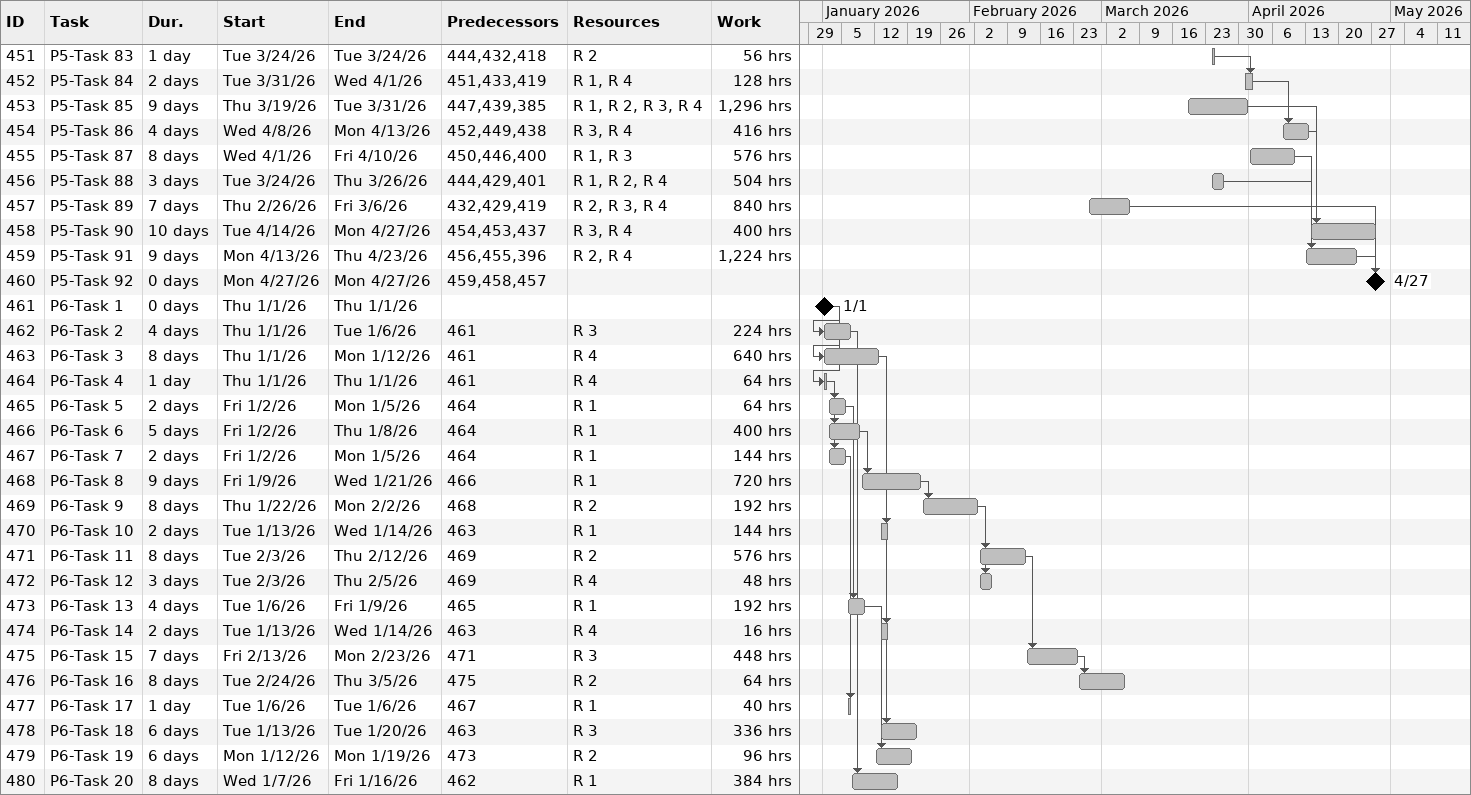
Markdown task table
| ID | Task | Duration | Start | Finish | Predecessors | Resources | Work (h) |
|---|---|---|---|---|---|---|---|
| 451 | P5-Task 83 | 1d | 2026-03-24 | 2026-03-24 | 444, 432, 418 | R 2 | 56 |
| 452 | P5-Task 84 | 2d | 2026-03-31 | 2026-04-01 | 451, 433, 419 | R 1, R 4 | 128 |
| 453 | P5-Task 85 | 9d | 2026-03-19 | 2026-03-31 | 447, 439, 385 | R 1, R 2, R 3, R 4 | 1296 |
| 454 | P5-Task 86 | 4d | 2026-04-08 | 2026-04-13 | 452, 449, 438 | R 3, R 4 | 416 |
| 455 | P5-Task 87 | 8d | 2026-04-01 | 2026-04-10 | 450, 446, 400 | R 1, R 3 | 576 |
| 456 | P5-Task 88 | 3d | 2026-03-24 | 2026-03-26 | 444, 429, 401 | R 1, R 2, R 4 | 504 |
| 457 | P5-Task 89 | 7d | 2026-02-26 | 2026-03-06 | 432, 429, 419 | R 2, R 3, R 4 | 840 |
| 458 | P5-Task 90 | 10d | 2026-04-14 | 2026-04-27 | 454, 453, 437 | R 3, R 4 | 400 |
| 459 | P5-Task 91 | 9d | 2026-04-13 | 2026-04-23 | 456, 455, 396 | R 2, R 4 | 1224 |
| 460 | P5-Task 92 | 0d | 2026-04-27 | 2026-04-27 | 459, 458, 457 |  |  |
| 461 | P6-Task 1 | 0d | 2026-01-01 | 2026-01-01 |  |  |  |
| 462 | P6-Task 2 | 4d | 2026-01-01 | 2026-01-06 | 461 | R 3 | 224 |
| 463 | P6-Task 3 | 8d | 2026-01-01 | 2026-01-12 | 461 | R 4 | 640 |
| 464 | P6-Task 4 | 1d | 2026-01-01 | 2026-01-01 | 461 | R 4 | 64 |
| 465 | P6-Task 5 | 2d | 2026-01-02 | 2026-01-05 | 464 | R 1 | 64 |
| 466 | P6-Task 6 | 5d | 2026-01-02 | 2026-01-08 | 464 | R 1 | 400 |
| 467 | P6-Task 7 | 2d | 2026-01-02 | 2026-01-05 | 464 | R 1 | 144 |
| 468 | P6-Task 8 | 9d | 2026-01-09 | 2026-01-21 | 466 | R 1 | 720 |
| 469 | P6-Task 9 | 8d | 2026-01-22 | 2026-02-02 | 468 | R 2 | 192 |
| 470 | P6-Task 10 | 2d | 2026-01-13 | 2026-01-14 | 463 | R 1 | 144 |
| 471 | P6-Task 11 | 8d | 2026-02-03 | 2026-02-12 | 469 | R 2 | 576 |
| 472 | P6-Task 12 | 3d | 2026-02-03 | 2026-02-05 | 469 | R 4 | 48 |
| 473 | P6-Task 13 | 4d | 2026-01-06 | 2026-01-09 | 465 | R 1 | 192 |
| 474 | P6-Task 14 | 2d | 2026-01-13 | 2026-01-14 | 463 | R 4 | 16 |
| 475 | P6-Task 15 | 7d | 2026-02-13 | 2026-02-23 | 471 | R 3 | 448 |
| 476 | P6-Task 16 | 8d | 2026-02-24 | 2026-03-05 | 475 | R 2 | 64 |
| 477 | P6-Task 17 | 1d | 2026-01-06 | 2026-01-06 | 467 | R 1 | 40 |
| 478 | P6-Task 18 | 6d | 2026-01-13 | 2026-01-20 | 463 | R 3 | 336 |
| 479 | P6-Task 19 | 6d | 2026-01-12 | 2026-01-19 | 473 | R 2 | 96 |
| 480 | P6-Task 20 | 8d | 2026-01-07 | 2026-01-16 | 462 | R 1 | 384 |
